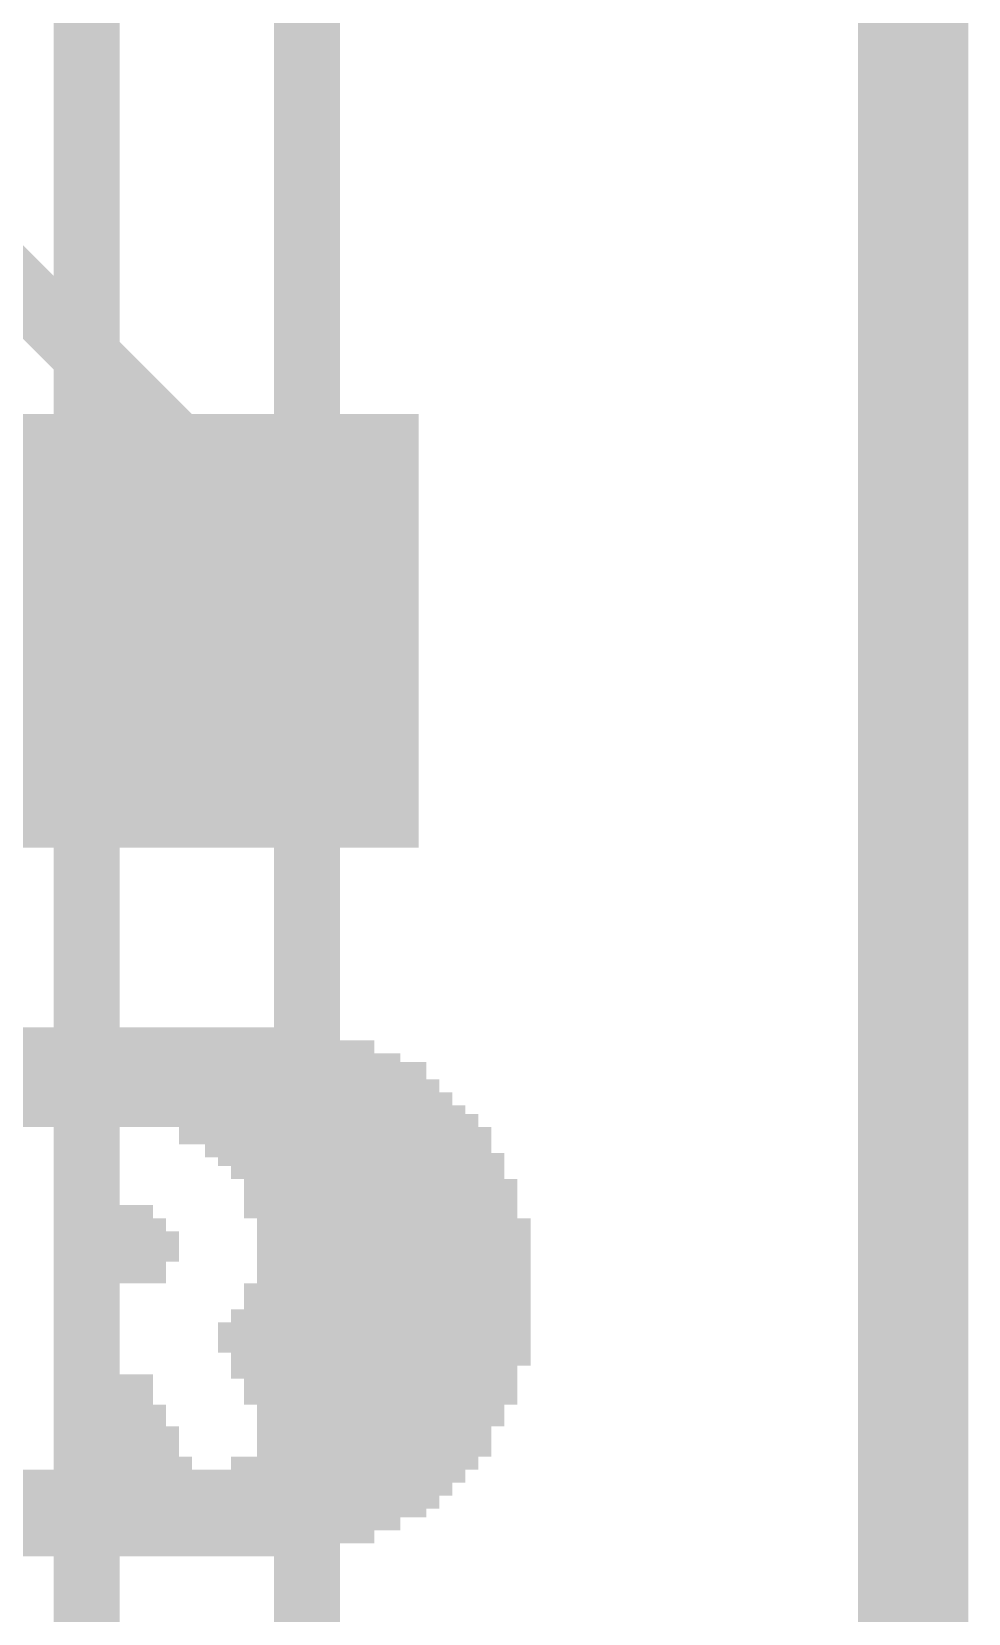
# Model space of a CAD drawing. Extents: x -41 to 66, y -18 to 51.
# Drawn here: x 23.368 to 25.527, y 27.326 to 30.973 of the extents above; entities that cross this region are included whole.
import ezdxf

# ---------------------------------------------------------------- set-up
doc = ezdxf.new("R2010")
doc.units = 0
for name, color, linetype in [('1', 12, 'CONTINUOUS'), ('16', 132, 'CONTINUOUS'), ('20', 31, 'CONTINUOUS'), ('21', 41, 'CONTINUOUS'), ('51', 53, 'CONTINUOUS')]:
    doc.layers.add(name, color=color, linetype=linetype)

# ---------------------------------------------------------------- blocks, each defined once
blk = doc.blocks.new('RECT')
blk.add_solid([(-0.5, -0.5), (0.5, -0.5), (-0.5, 0.5), (0.5, 0.5)])

msp = doc.modelspace()

# ---------------------------------------------------------------- linework, layer by layer
at = {"layer": '1'}
for points, const_width in [([(25.4, 50.8), (25.4, 0)], 0.254), ([(23.241, 30.48), (23.71, 30.011)], 0.1524), ([(23.71, 30.011), (23.71, 29.591)], 0.1524)]:
    msp.add_lwpolyline(points, dxfattribs=dict(at, const_width=const_width))
at = {"layer": '1', "const_width": 0.0762}
for points in [[(23.7481, 30.011, 1), (23.6719, 30.011)], [(23.6831, 29.9841, 1), (23.7369, 30.0379)], [(23.6719, 29.591, 1), (23.7481, 29.591)]]:
    msp.add_lwpolyline(points, format="xyb", dxfattribs=at)
at = {"layer": '16'}
for points, const_width in [([(25.4, 50.8), (25.4, 0)], 0.254), ([(24.003, 15.748), (24.003, 35.941)], 0.1524), ([(23.495, 16.002), (23.495, 34.925)], 0.1524)]:
    msp.add_lwpolyline(points, dxfattribs=dict(at, const_width=const_width))
at = {"layer": '20', "const_width": 0.2032}
msp.add_lwpolyline([(25.4, 50.8), (25.4, 0)], dxfattribs=at)

# ---------------------------------------------------------------- block references
at = {"layer": '1', "xscale": 1.1, "rotation": 180}
msp.add_blockref('RECT', (23.71, 29.591), dxfattribs=at)
at = {"layer": '21'}
for p, xscale, yscale in [((22.703, 28.662), 2.73, 0.03), ((22.703, 28.632), 2.91, 0.03), ((22.703, 28.577), 3.15, 0.04), ((22.703, 28.607), 3.03, 0.02), ((22.703, 28.512), 3.27, 0.03), ((22.703, 28.542), 3.21, 0.03), ((22.703, 28.487), 3.33, 0.02), ((23.753, 28.462), 1.29, 0.03), ((24.068, 28.427), 0.72, 0.04), ((24.098, 28.392), 0.66, 0.03), ((24.128, 28.372), 0.66, 0.03), ((24.143, 28.342), 0.63, 0.03), ((24.173, 28.307), 0.63, 0.04), ((23.558, 28.252), 0.18, 0.03), ((24.173, 28.272), 0.63, 0.03), ((24.173, 28.252), 0.63, 0.03), ((23.573, 28.222), 0.21, 0.03), ((24.203, 28.222), 0.63, 0.03), ((23.588, 28.187), 0.24, 0.04), ((24.203, 28.187), 0.63, 0.04), ((23.588, 28.152), 0.24, 0.03), ((24.203, 28.152), 0.63, 0.03), ((23.573, 28.122), 0.21, 0.03), ((24.203, 28.122), 0.63, 0.03), ((23.573, 28.102), 0.21, 0.03), ((24.188, 28.067), 0.66, 0.04), ((24.203, 28.102), 0.63, 0.03), ((24.173, 28.012), 0.69, 0.03), ((24.188, 28.032), 0.66, 0.03), ((24.158, 27.982), 0.72, 0.03), ((24.158, 27.947), 0.72, 0.04), ((24.173, 27.912), 0.69, 0.03), ((23.558, 27.862), 0.18, 0.03), ((24.158, 27.882), 0.66, 0.03), ((24.173, 27.862), 0.63, 0.03), ((23.558, 27.827), 0.18, 0.04), ((24.173, 27.827), 0.63, 0.04), ((23.573, 27.792), 0.21, 0.03), ((24.173, 27.792), 0.57, 0.03), ((23.573, 27.772), 0.21, 0.03), ((23.588, 27.742), 0.24, 0.03), ((24.173, 27.772), 0.57, 0.03), ((24.158, 27.742), 0.54, 0.03), ((23.588, 27.707), 0.24, 0.04), ((24.158, 27.707), 0.54, 0.04), ((23.588, 27.672), 0.3, 0.03), ((24.113, 27.672), 0.57, 0.03), ((22.703, 27.642), 3.33, 0.03), ((22.703, 27.612), 3.27, 0.03), ((22.703, 27.582), 3.21, 0.03), ((22.703, 27.562), 3.15, 0.03), ((22.703, 27.532), 3.03, 0.03), ((22.703, 27.502), 2.91, 0.03), ((22.703, 27.472), 2.73, 0.03)]:
    msp.add_blockref('RECT', p, dxfattribs=dict(at, xscale=xscale, yscale=yscale))
at = {"layer": '51', "xscale": 0.5001, "yscale": 0.95, "rotation": 180}
msp.add_blockref('RECT', (23.4482, 29.5859), dxfattribs=at)

doc.saveas('drawing.dxf')
